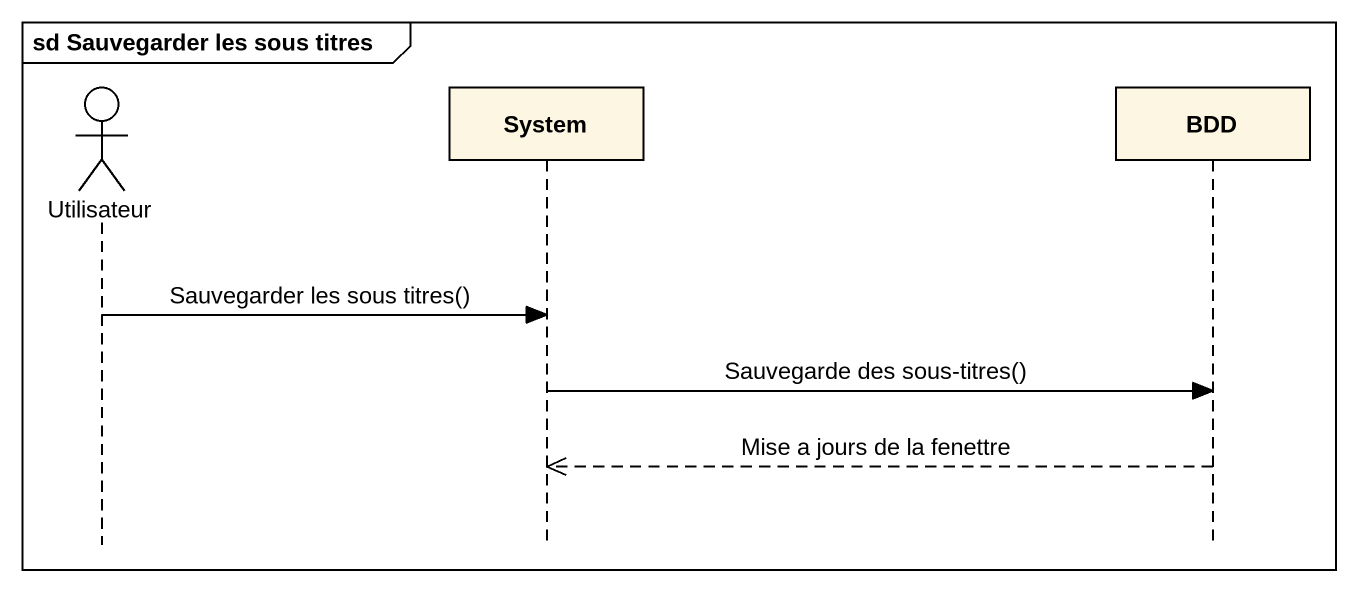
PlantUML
@startuml
mainframe sd Sauvegarder les sous titres
hide footbox
actor Utilisateur
participant System
participant BDD

Utilisateur -> System : Sauvegarder les sous titres()
System -> BDD : Sauvegarde des sous-titres()
BDD -->> System : Mise a jours de la fenettre
@enduml
